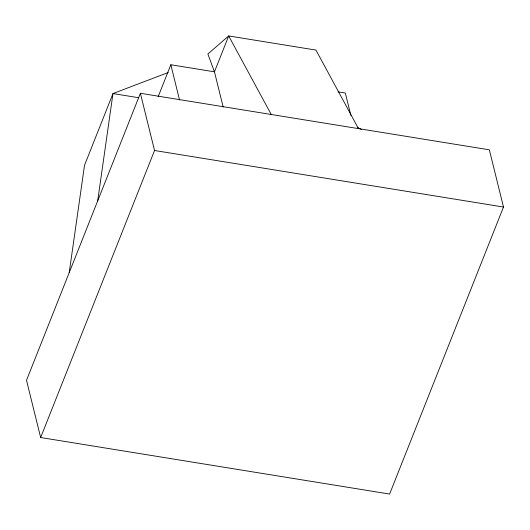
<?xml version="1.0" encoding="UTF-8"?>
<svg xmlns="http://www.w3.org/2000/svg" width="530" height="530" viewBox="0 0 530 530"><rect width="100%" height="100%" fill="white"/><g stroke="black" fill="none" stroke-linecap="round" stroke-linejoin="round"><path stroke-width="0.79" d="M69.205 272.678L84.508 165.327L112.976 93.565L168.202 72.517M97.679 200.923L112.976 93.565L138.827 97.752M140.384 93.287L26.5 380.315L40.658 437.528L389.616 494.059L503.5 207.031L489.342 149.818L140.384 93.287L154.541 150.5L40.658 437.528M158.112 96.818L170.832 64.753L214.458 71.822L223.17 107.027M338.047 91.842L345.315 93.022L350.86 115.427M154.541 150.5L503.5 207.031M357.724 127.611L361.414 129.426M358.479 128.618L315.933 50.078L228.688 35.941L207.873 54.02L214.458 71.822L228.688 35.941L271.241 114.487M170.832 64.753L179.544 99.965"/></g></svg>
